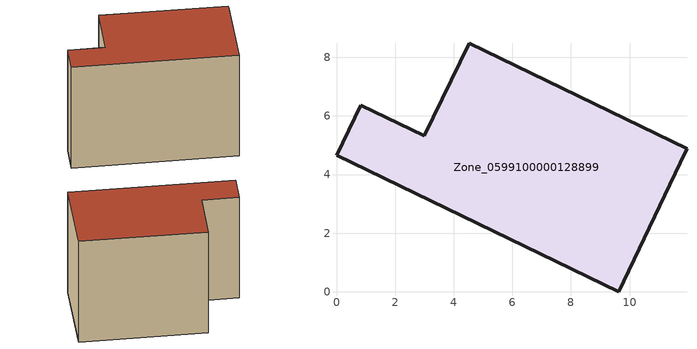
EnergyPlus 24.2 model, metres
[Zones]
Zone_0599100000128899
 floor ground (C_G): 9.63,0 0,4.66 0.83,6.37 2.99,5.32 4.53,8.48 11.96,4.88 11.9,4.77 z0
 wall outside (C_F): 2.99,5.32 0.83,6.37 0,4.66 9.63,0 11.9,4.77 11.96,4.88 4.53,8.48 2.99,5.32 z0:7.83
 roof outside (C_R): 11.96,4.88 4.53,8.48 2.99,5.32 0.83,6.37 0,4.66 9.63,0 11.9,4.77 z7.83
[BUILDING]
Pand.0599100000128899: North Axis=0; Terrain=City; Loads Convergence Tolerance Value=0.04; Temperature Convergence Tolerance Value=0.4; Solar Distribution=FullExterior; Maximum Number of Warmup Days=25; Minimum Number of Warmup Days=1
[Site:Location]
Rotterdam.The.Hague.AP_ZH_NLD Design_Conditions: Latitude=51.96; Longitude=4.45; Time Zone=1; Elevation=-4.5
[SITE:GROUNDTEMPERATURE:BUILDINGSURFACE]
18, 18, 18, 18, 18, 18, 18, 18, 18, 18, 18, 18
[MATERIAL] Thermal Absorptance=0.9; Solar Absorptance=0.7; Visible Absorptance=0.7
Name | Roughness | Thickness | Conductivity | Density | Specific Heat
G.TI.1975-1991 | MediumSmooth | 0.15 | 0.288461 | 540 | 1210
F.TI.1975-1991 | Rough | 0.3 | 0.230769 | 1920 | 840
R.TI.1975-1991 | MediumRough | 0.2 | 0.153846 | 1500 | 1000
[CONSTRUCTION]
C_G: G.TI.1975-1991
C_F: F.TI.1975-1991
C_R: R.TI.1975-1991
[ZONE]
Zone_0599100000128899: Type=1; Multiplier=1; Ceiling Height=Autocalculate; Volume=Autocalculate; Floor Area=autocalculate; Part of Total Floor Area=Yes
[ZONEINFILTRATION:DESIGNFLOWRATE]
Infil_Zone_0599100000128899: Zone or ZoneList or Space or SpaceList=Zone_0599100000128899; Schedule=AlwaysOn; Design Flow Rate Calculation Method=Flow/Area; Flow Rate per Floor Area=0.003; Constant Term Coefficient=1; Temperature Term Coefficient=0; Velocity Term Coefficient=0; Velocity Squared Term Coefficient=0
[HVACTEMPLATE:ZONE:IDEALLOADSAIRSYSTEM]
Zone_0599100000128899: Maximum Heating Supply Air Temperature=50; Minimum Cooling Supply Air Temperature=13; Maximum Heating Supply Air Humidity Ratio=0.0156; Minimum Cooling Supply Air Humidity Ratio=0.0077; Heating Limit=NoLimit; Cooling Limit=NoLimit; Dehumidification Control Type=ConstantSensibleHeatRatio; Cooling Sensible Heat Ratio=0.7; Dehumidification Setpoint=60; Humidification Control Type=None; Humidification Setpoint=30; Outdoor Air Method=None; Outdoor Air Flow Rate per Person=0.00944; Outdoor Air Flow Rate per Zone Floor Area=0; Outdoor Air Flow Rate per Zone=0; Demand Controlled Ventilation Type=None; Outdoor Air Economizer Type=NoEconomizer; Heat Recovery Type=None; Sensible Heat Recovery Effectiveness=0.7; Latent Heat Recovery Effectiveness=0.65
[ZONECONTROL:THERMOSTAT]
ThermostatControl_Zone_0599100000128899: Zone or ZoneList=Zone_0599100000128899; Control Type Schedule=DualSetpointControlType; Control 1=Thermostat_Zone_0599100000128899; Temperature Difference Between Cutout And Setpoint=0
[THERMOSTATSETPOINT:DUALSETPOINT]
Thermostat_Zone_0599100000128899: Heating Setpoint Temperature Schedule=HeatingSetpoint_Zone_0599100000128899; Cooling Setpoint Temperature Schedule=CoolingSetpoint_Zone_0599100000128899
[SCHEDULE:COMPACT]
HeatingSetpoint_Zone_0599100000128899: Through: 12/31, For: AllDays, Until: 24:00, 21
CoolingSetpoint_Zone_0599100000128899: Through: 12/31, For: AllDays, Until: 24:00, 24
DualSetpointControlType: Through: 12/31, For: AllDays, Until: 24:00, 4
AlwaysOn: Through: 12/31, For: AllDays, Until: 24:00, 1
